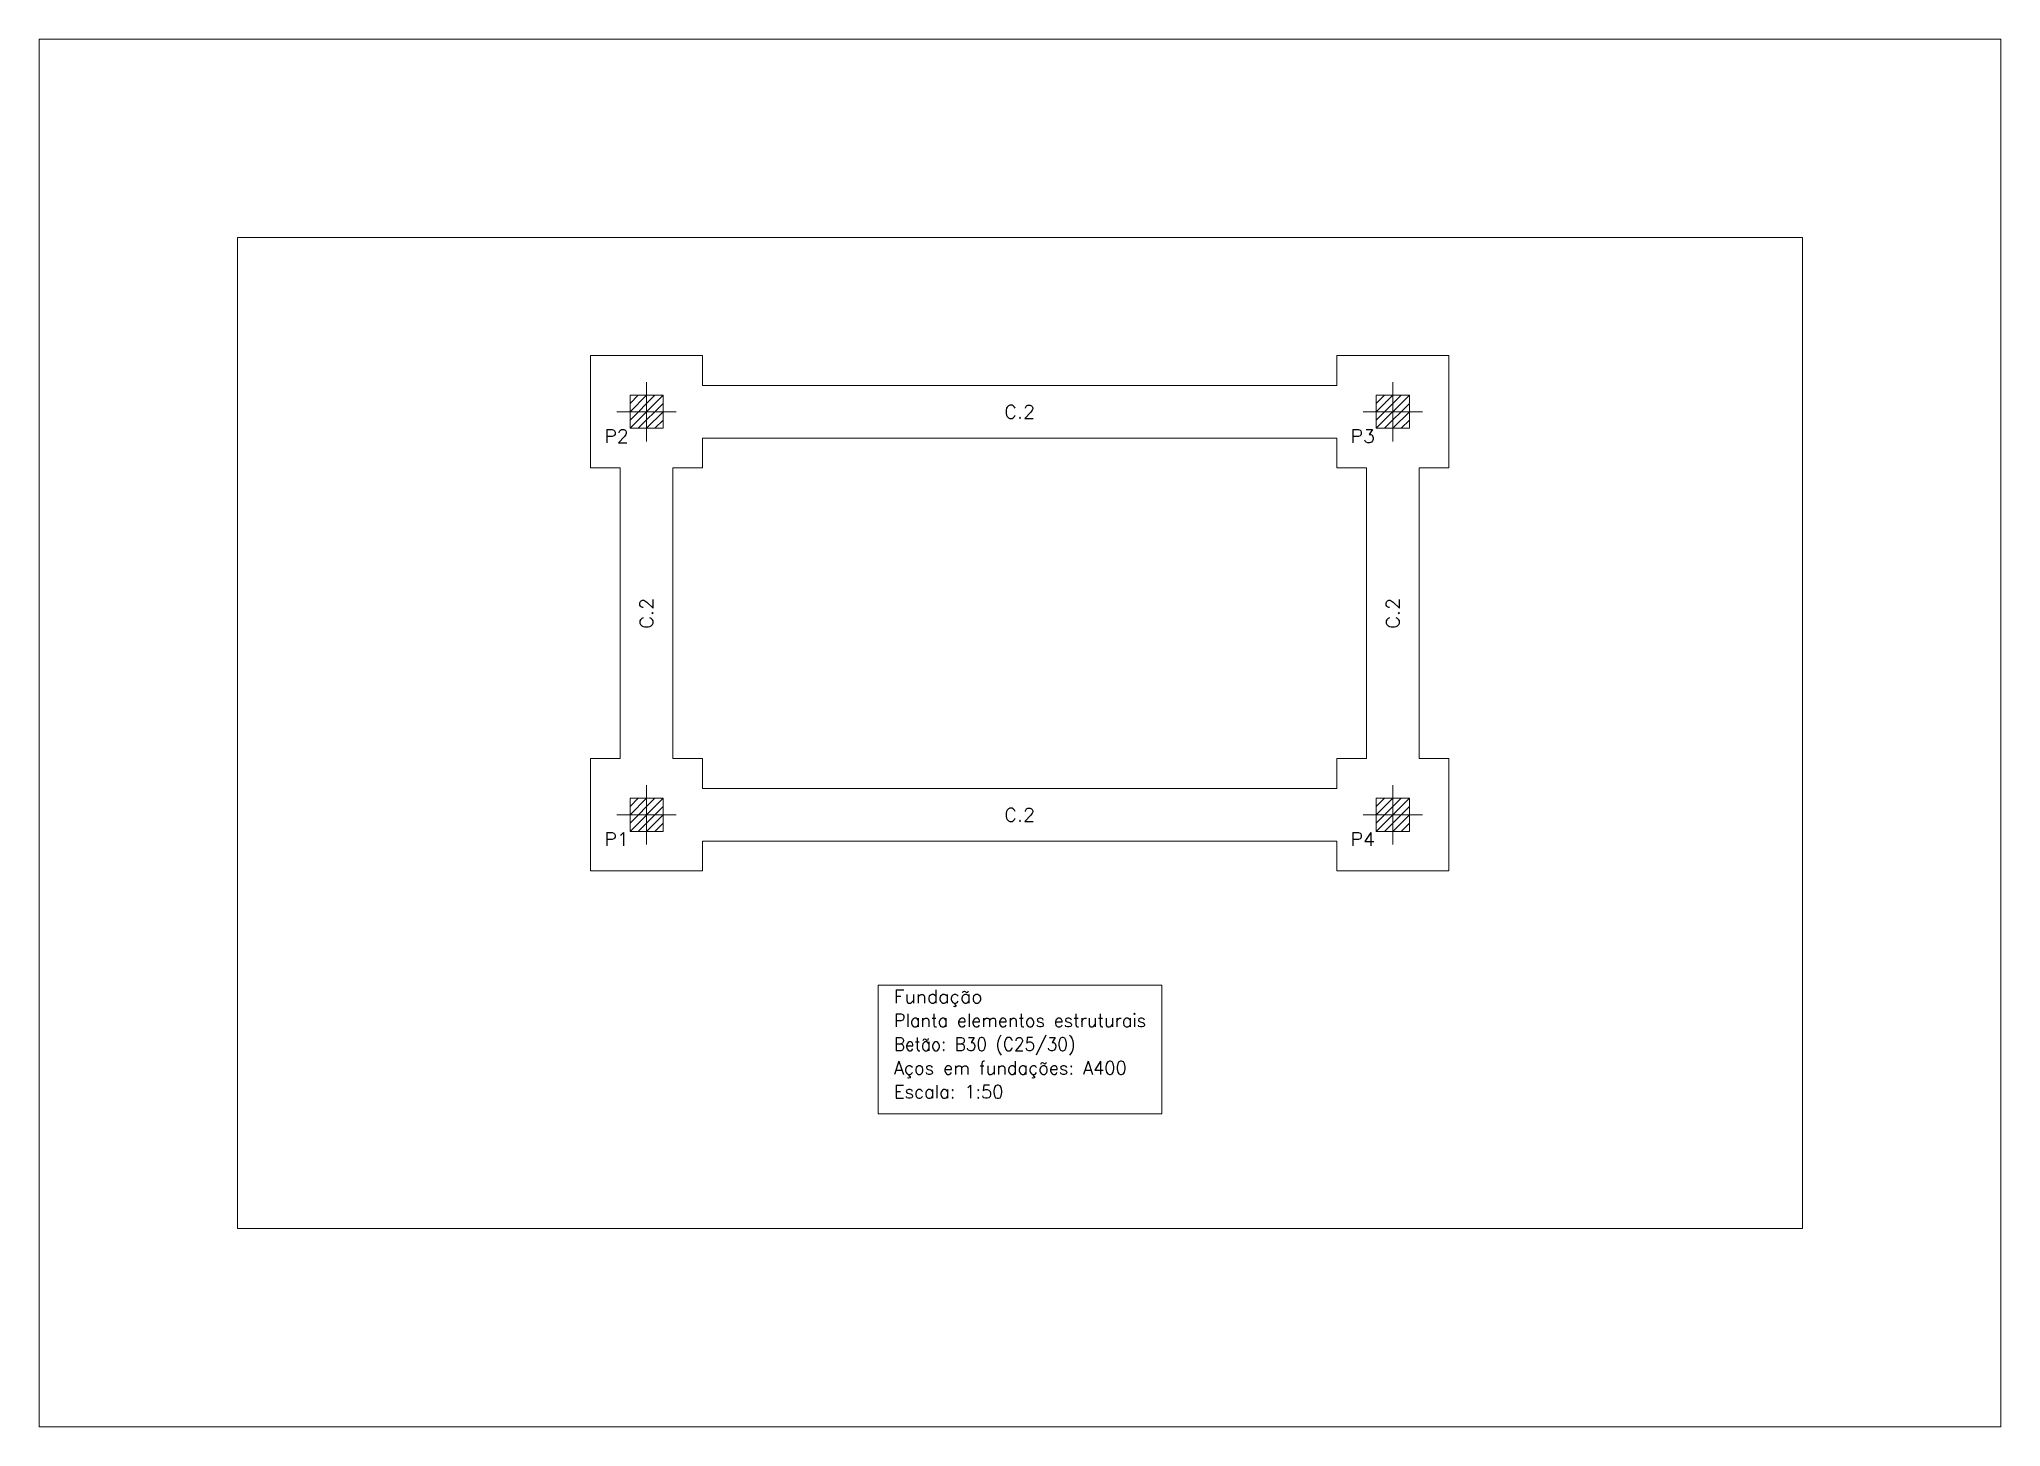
# Model space of a CAD drawing. Header units: millimetres. Extents: x 0 to 29.7, y 0 to 21.
import ezdxf
from ezdxf.enums import TextEntityAlignment as Align

# ---------------------------------------------------------------- set-up
doc = ezdxf.new("R2010")
doc.units = ezdxf.units.MM
for name, color, linetype, lineweight in [('PILAR_BETAO', 2, 'Continuous', 9), ('PILAR_EIXOS', 1, 'Continuous', 0), ('PILAR_REF', 3, 'Continuous', 9), ('PILAR_SOMB', 4, 'Continuous', 0), ('QUAD_BORDO', 1, 'Continuous', 20), ('QUAD_LIMITES', 2, 'Continuous', 0), ('SAP_CONTORNO', 6, 'Continuous', 9), ('TABELAS', 1, 'Continuous', 9), ('VIG_DIM_VIGAS', 3, 'Continuous', 9), ('VIG_FACES', 5, 'Continuous', 9)]:
    doc.layers.add(name, color=color, linetype=linetype, lineweight=lineweight)
doc.styles.add('CYPETXT', font='', dxfattribs={"height": 0.2})
doc.styles.get('CYPETXT').set_extended_font_data('romans')

# ---------------------------------------------------------------- blocks, each defined once
blk = doc.blocks.new('Eixos do pilar')
at = {"layer": 'PILAR_EIXOS'}
for p, q in [((0, -0.5), (0, 0.5)), ((-0.5, 0), (0.5, 0))]:
    blk.add_line(p, q, dxfattribs=at)
blk = doc.blocks.new('1997306484-RAYADO P1')
at = {"layer": 'PILAR_SOMB'}
for p, q in [((-0.0025, -0.0025), (0.0025, 0.0025)), ((-0.0025, -0.00125), (0.00125, 0.0025)), ((-0.0025, 0), (0, 0.0025)), ((-0.0025, 0.00125), (-0.00125, 0.0025)), ((-0.00125, -0.0025), (0.0025, 0.00125)), ((0, -0.0025), (0.0025, 0)), ((0.00125, -0.0025), (0.0025, -0.00125))]:
    blk.add_line(p, q, dxfattribs=at)
blk = doc.blocks.new('1997306484-RAYADO P2')
at = {"layer": 'PILAR_SOMB'}
for p, q in [((-0.0025, -0.0025), (0.0025, 0.0025)), ((-0.0025, -0.00125), (0.00125, 0.0025)), ((-0.0025, 0), (0, 0.0025)), ((-0.0025, 0.00125), (-0.00125, 0.0025)), ((-0.00125, -0.0025), (0.0025, 0.00125)), ((0, -0.0025), (0.0025, 0)), ((0.00125, -0.0025), (0.0025, -0.00125))]:
    blk.add_line(p, q, dxfattribs=at)
blk = doc.blocks.new('1997306484-RAYADO P3')
at = {"layer": 'PILAR_SOMB'}
for p, q in [((-0.0025, -0.0025), (0.0025, 0.0025)), ((-0.0025, -0.00125), (0.00125, 0.0025)), ((-0.0025, 0), (0, 0.0025)), ((-0.0025, 0.00125), (-0.00125, 0.0025)), ((-0.00125, -0.0025), (0.0025, 0.00125)), ((0, -0.0025), (0.0025, 0)), ((0.00125, -0.0025), (0.0025, -0.00125))]:
    blk.add_line(p, q, dxfattribs=at)
blk = doc.blocks.new('1997306484-RAYADO P4')
at = {"layer": 'PILAR_SOMB'}
for p, q in [((-0.0025, -0.0025), (0.0025, 0.0025)), ((-0.0025, -0.00125), (0.00125, 0.0025)), ((-0.0025, 0), (0, 0.0025)), ((-0.0025, 0.00125), (-0.00125, 0.0025)), ((-0.00125, -0.0025), (0.0025, 0.00125)), ((0, -0.0025), (0.0025, 0)), ((0.00125, -0.0025), (0.0025, -0.00125))]:
    blk.add_line(p, q, dxfattribs=at)

msp = doc.modelspace()

# ---------------------------------------------------------------- linework, layer by layer
at = {"layer": 'PILAR_BETAO'}
for points in [[(8.945, 15.1116), (9.445, 15.1116), (9.445, 15.6116), (8.945, 15.6116), (8.945, 15.1116)], [(20.245, 15.1116), (20.745, 15.1116), (20.745, 15.6116), (20.245, 15.6116), (20.245, 15.1116)], [(8.945, 9.0116), (9.445, 9.0116), (9.445, 9.5116), (8.945, 9.5116), (8.945, 9.0116)], [(20.245, 9.0116), (20.745, 9.0116), (20.745, 9.5116), (20.245, 9.5116), (20.245, 9.0116)]]:
    msp.add_lwpolyline(points, close=True, dxfattribs=at)
at = {"layer": 'QUAD_BORDO'}
msp.add_lwpolyline([(3, 3), (26.7, 3), (26.7, 18), (3, 18), (3, 3)], close=True, dxfattribs=at)
at = {"layer": 'QUAD_LIMITES'}
msp.add_lwpolyline([(0, 0), (29.7, 0), (29.7, 21), (0, 21), (0, 0)], close=True, dxfattribs=at)
at = {"layer": 'SAP_CONTORNO'}
for p, q in [((19.645, 14.9616), (19.645, 14.5116)), ((8.345, 14.5116), (8.795, 14.5116)), ((19.645, 14.5116), (20.095, 14.5116)), ((19.645, 8.8616), (19.645, 8.4116))]:
    msp.add_line(p, q, dxfattribs=at)
for points in [[(10.045, 15.7616), (10.045, 16.2116), (8.345, 16.2116), (8.345, 14.5116)], [(20.895, 14.5116), (21.345, 14.5116), (21.345, 16.2116), (19.645, 16.2116), (19.645, 15.7616)], [(9.595, 14.5116), (10.045, 14.5116), (10.045, 14.9616)], [(8.795, 10.1116), (8.345, 10.1116), (8.345, 8.4116)], [(10.045, 9.6616), (10.045, 10.1116), (9.595, 10.1116)], [(19.645, 8.4116), (21.345, 8.4116), (21.345, 10.1116), (20.895, 10.1116)], [(20.095, 10.1116), (19.645, 10.1116), (19.645, 9.6616)], [(8.345, 8.4116), (10.045, 8.4116), (10.045, 8.8616)]]:
    msp.add_lwpolyline(points, dxfattribs=at)
at = {"layer": 'TABELAS'}
msp.add_lwpolyline([(12.7005, 4.7358), (16.9995, 4.7358), (16.9995, 6.6858), (12.7005, 6.6858), (12.7005, 4.7358)], close=True, dxfattribs=at)
at = {"layer": 'VIG_FACES'}
for p, q in [((10.045, 15.7616), (19.645, 15.7616)), ((10.045, 14.9616), (19.645, 14.9616)), ((8.795, 10.1116), (8.795, 14.5116)), ((9.595, 10.1116), (9.595, 14.5116)), ((20.095, 10.1116), (20.095, 14.5116)), ((20.895, 10.1116), (20.895, 14.5116)), ((10.045, 9.6616), (19.645, 9.6616)), ((10.045, 8.8616), (19.645, 8.8616))]:
    msp.add_line(p, q, dxfattribs=at)

# ---------------------------------------------------------------- block references
at = {"layer": 'PILAR_EIXOS', "xscale": 0.9000000000000001, "yscale": 0.9000000000000001, "zscale": 2}
for p in [(9.195, 15.3616), (20.495, 15.3616), (9.195, 9.2616), (20.495, 9.2616)]:
    msp.add_blockref('Eixos do pilar', p, dxfattribs=at)
at = {"layer": 'PILAR_SOMB', "xscale": 100, "yscale": 100, "zscale": 100}
for name, p in [('1997306484-RAYADO P2', (9.195, 15.3616)), ('1997306484-RAYADO P3', (20.495, 15.3616)), ('1997306484-RAYADO P1', (9.195, 9.2616)), ('1997306484-RAYADO P4', (20.495, 9.2616))]:
    msp.add_blockref(name, p, dxfattribs=at)

# ---------------------------------------------------------------- texts
at = {"layer": 'PILAR_REF', "style": 'CYPETXT', "width": 0.935124}
for s, p, p2 in [('P2', (8.556, 14.8916), (8.925, 14.8916)), ('P3', (19.856, 14.8916), (20.225, 14.8916)), ('P1', (8.556, 8.7916), (8.925, 8.7916)), ('P4', (19.856, 8.7916), (20.225, 8.7916))]:
    msp.add_text(s, height=0.2, dxfattribs=at).set_placement(p, p2, align=Align.FIT)
at = {"layer": 'TABELAS', "style": 'CYPETXT'}
for s, width, p, p2 in [('Fundação', 0.926873, (12.9405, 6.4108), (14.2815, 6.4108)), ('Planta elementos estruturais', 0.847161, (12.9405, 6.0508), (16.7595, 6.0508)), ('Betão: B30 (C25/30)', 0.781037, (12.9405, 5.6908), (15.6885, 5.6908)), ('Aços em fundações: A400', 0.847926, (12.9405, 5.3308), (16.4655, 5.3308)), ('Escala: 1:50', 0.85322, (12.9405, 4.9708), (14.5995, 4.9708))]:
    msp.add_text(s, height=0.2, dxfattribs=dict(at, width=width)).set_placement(p, p2, align=Align.FIT)
at = {"layer": 'VIG_DIM_VIGAS', "style": 'CYPETXT', "width": 0.881356}
for p, p2 in [((14.611, 15.2616), (15.079, 15.2616)), ((14.611, 9.1616), (15.079, 9.1616))]:
    msp.add_text('C.2', height=0.2, dxfattribs=at).set_placement(p, p2, align=Align.FIT)
for p, p2 in [((9.295, 12.0776), (9.295, 12.5456)), ((20.595, 12.0776), (20.595, 12.5456))]:
    msp.add_text('C.2', height=0.2, rotation=90, dxfattribs=at).set_placement(p, p2, align=Align.FIT)

doc.saveas('drawing.dxf')
